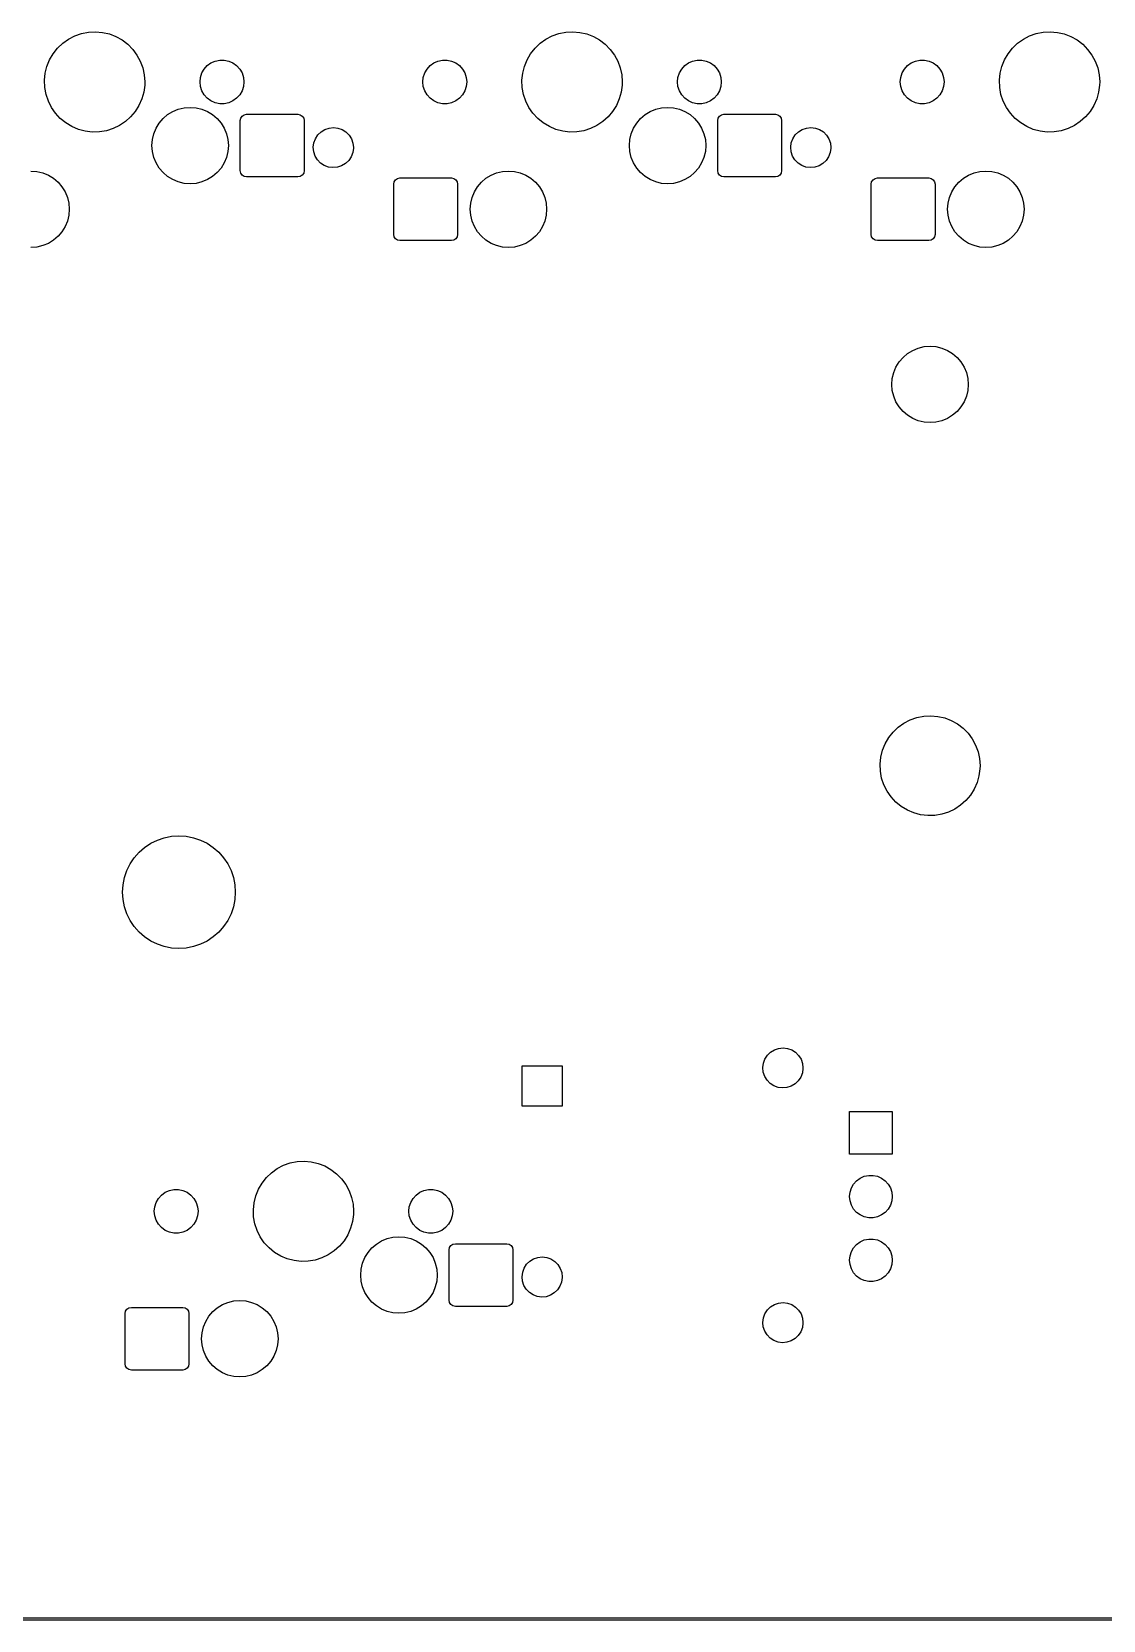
# Model space of a CAD drawing. Extents: x 64 to 386, y -179 to -50.
# Drawn here: x 217.6 to 260.4, y -179.3 to -116 of the extents above; entities that cross this region are included whole.
import ezdxf

# ---------------------------------------------------------------- set-up
doc = ezdxf.new("R2010")
doc.units = 0
doc.layers.add('BLACK', color=7, linetype='CONTINUOUS')

msp = doc.modelspace()

# ---------------------------------------------------------------- linework, layer by layer
at = {"layer": 'BLACK', "linetype": 'CONTINUOUS'}
for p, q in [((218.668, -116.604), (218.873, -116.409)), ((218.873, -116.409), (219.103, -116.245)), ((219.103, -116.245), (219.353, -116.114)), ((219.353, -116.114), (219.62, -116.021)), ((219.62, -116.021), (219.897, -115.966)), ((219.897, -115.966), (220.179, -115.95)), ((220.179, -115.95), (220.46, -115.975)), ((220.46, -115.975), (220.736, -116.038)), ((220.736, -116.038), (220.999, -116.14)), ((220.999, -116.14), (221.246, -116.278)), ((221.246, -116.278), (221.47, -116.45)), ((221.47, -116.45), (221.668, -116.651)), ((237.718, -116.604), (237.923, -116.409)), ((237.923, -116.409), (238.153, -116.245)), ((238.153, -116.245), (238.403, -116.114)), ((238.403, -116.114), (238.67, -116.021)), ((238.67, -116.021), (238.947, -115.966)), ((238.947, -115.966), (239.229, -115.95)), ((239.229, -115.95), (239.51, -115.975)), ((239.51, -115.975), (239.786, -116.038)), ((239.786, -116.038), (240.049, -116.14)), ((240.049, -116.14), (240.296, -116.278)), ((240.296, -116.278), (240.52, -116.45)), ((240.52, -116.45), (240.718, -116.651)), ((256.768, -116.604), (256.973, -116.409)), ((256.973, -116.409), (257.203, -116.245)), ((257.203, -116.245), (257.453, -116.114)), ((257.453, -116.114), (257.72, -116.021)), ((257.72, -116.021), (257.997, -115.966)), ((257.997, -115.966), (258.279, -115.95)), ((258.279, -115.95), (258.56, -115.975)), ((258.56, -115.975), (258.836, -116.038)), ((258.836, -116.038), (259.099, -116.14)), ((259.099, -116.14), (259.346, -116.278)), ((259.346, -116.278), (259.57, -116.45)), ((259.57, -116.45), (259.768, -116.651)), ((218.245, -117.332), (218.351, -117.07)), ((218.351, -117.07), (218.493, -116.826)), ((218.493, -116.826), (218.668, -116.604)), ((221.668, -116.651), (221.836, -116.878)), ((221.836, -116.878), (221.97, -117.127)), ((221.97, -117.127), (222.068, -117.392)), ((224.642, -117.3), (224.79, -117.192)), ((224.79, -117.192), (224.957, -117.118)), ((224.957, -117.118), (225.136, -117.08)), ((225.136, -117.08), (225.319, -117.08)), ((225.319, -117.08), (225.498, -117.118)), ((225.498, -117.118), (225.665, -117.192)), ((225.665, -117.192), (225.813, -117.3)), ((233.532, -117.3), (233.68, -117.192)), ((233.68, -117.192), (233.847, -117.118)), ((233.847, -117.118), (234.026, -117.08)), ((234.026, -117.08), (234.209, -117.08)), ((234.209, -117.08), (234.388, -117.118)), ((234.388, -117.118), (234.555, -117.192)), ((234.555, -117.192), (234.703, -117.3)), ((237.295, -117.332), (237.401, -117.07)), ((237.401, -117.07), (237.543, -116.826)), ((237.543, -116.826), (237.718, -116.604)), ((240.718, -116.651), (240.886, -116.878)), ((240.886, -116.878), (241.02, -117.127)), ((241.02, -117.127), (241.118, -117.392)), ((243.692, -117.3), (243.84, -117.192)), ((243.84, -117.192), (244.007, -117.118)), ((244.007, -117.118), (244.186, -117.08)), ((244.186, -117.08), (244.369, -117.08)), ((244.369, -117.08), (244.548, -117.118)), ((244.548, -117.118), (244.715, -117.192)), ((244.715, -117.192), (244.863, -117.3)), ((252.582, -117.3), (252.73, -117.192)), ((252.73, -117.192), (252.897, -117.118)), ((252.897, -117.118), (253.076, -117.08)), ((253.076, -117.08), (253.259, -117.08)), ((253.259, -117.08), (253.438, -117.118)), ((253.438, -117.118), (253.605, -117.192)), ((253.605, -117.192), (253.753, -117.3)), ((256.345, -117.332), (256.451, -117.07)), ((256.451, -117.07), (256.593, -116.826)), ((256.593, -116.826), (256.768, -116.604)), ((259.768, -116.651), (259.936, -116.878)), ((259.936, -116.878), (260.07, -117.127)), ((260.07, -117.127), (260.168, -117.392)), ((218.148, -117.887), (218.177, -117.606)), ((218.177, -117.606), (218.245, -117.332)), ((222.068, -117.392), (222.128, -117.668)), ((222.128, -117.668), (222.147, -117.95)), ((224.352, -117.95), (224.372, -117.768)), ((224.372, -117.768), (224.428, -117.594)), ((224.428, -117.594), (224.52, -117.436)), ((224.52, -117.436), (224.642, -117.3)), ((225.813, -117.3), (225.935, -117.436)), ((225.935, -117.436), (226.027, -117.594)), ((226.027, -117.594), (226.083, -117.768)), ((226.083, -117.768), (226.102, -117.95)), ((233.242, -117.95), (233.262, -117.768)), ((233.262, -117.768), (233.318, -117.594)), ((233.318, -117.594), (233.41, -117.436)), ((233.41, -117.436), (233.532, -117.3)), ((234.703, -117.3), (234.825, -117.436)), ((234.825, -117.436), (234.917, -117.594)), ((234.917, -117.594), (234.973, -117.768)), ((234.973, -117.768), (234.992, -117.95)), ((237.198, -117.887), (237.227, -117.606)), ((237.227, -117.606), (237.295, -117.332)), ((241.118, -117.392), (241.178, -117.668)), ((241.178, -117.668), (241.197, -117.95)), ((243.402, -117.95), (243.422, -117.768)), ((243.422, -117.768), (243.478, -117.594)), ((243.478, -117.594), (243.57, -117.436)), ((243.57, -117.436), (243.692, -117.3)), ((244.863, -117.3), (244.985, -117.436)), ((244.985, -117.436), (245.077, -117.594)), ((245.077, -117.594), (245.133, -117.768)), ((245.133, -117.768), (245.152, -117.95)), ((252.292, -117.95), (252.312, -117.768)), ((252.312, -117.768), (252.368, -117.594)), ((252.368, -117.594), (252.46, -117.436)), ((252.46, -117.436), (252.582, -117.3)), ((253.753, -117.3), (253.875, -117.436)), ((253.875, -117.436), (253.967, -117.594)), ((253.967, -117.594), (254.023, -117.768)), ((254.023, -117.768), (254.042, -117.95)), ((256.248, -117.887), (256.277, -117.606)), ((256.277, -117.606), (256.345, -117.332)), ((260.168, -117.392), (260.228, -117.668)), ((260.228, -117.668), (260.248, -117.95)), ((218.16, -118.169), (218.148, -117.887)), ((218.21, -118.447), (218.16, -118.169)), ((218.3, -118.715), (218.21, -118.447)), ((222.106, -118.356), (222.029, -118.627)), ((222.144, -118.076), (222.106, -118.356)), ((222.147, -117.95), (222.144, -118.076)), ((224.372, -118.132), (224.352, -117.95)), ((224.428, -118.306), (224.372, -118.132)), ((224.52, -118.464), (224.428, -118.306)), ((224.642, -118.6), (224.52, -118.464)), ((225.935, -118.464), (225.813, -118.6)), ((226.027, -118.306), (225.935, -118.464)), ((226.083, -118.132), (226.027, -118.306)), ((226.102, -117.95), (226.083, -118.132)), ((233.262, -118.132), (233.242, -117.95)), ((233.318, -118.306), (233.262, -118.132)), ((233.41, -118.464), (233.318, -118.306)), ((233.532, -118.6), (233.41, -118.464)), ((234.825, -118.464), (234.703, -118.6)), ((234.917, -118.306), (234.825, -118.464)), ((234.973, -118.132), (234.917, -118.306)), ((234.992, -117.95), (234.973, -118.132)), ((237.21, -118.169), (237.198, -117.887)), ((237.26, -118.447), (237.21, -118.169)), ((237.35, -118.715), (237.26, -118.447)), ((241.156, -118.356), (241.079, -118.627)), ((241.194, -118.076), (241.156, -118.356)), ((241.197, -117.95), (241.194, -118.076)), ((243.422, -118.132), (243.402, -117.95)), ((243.478, -118.306), (243.422, -118.132)), ((243.57, -118.464), (243.478, -118.306)), ((243.692, -118.6), (243.57, -118.464)), ((244.985, -118.464), (244.863, -118.6)), ((245.077, -118.306), (244.985, -118.464)), ((245.133, -118.132), (245.077, -118.306)), ((245.152, -117.95), (245.133, -118.132)), ((252.312, -118.132), (252.292, -117.95)), ((252.368, -118.306), (252.312, -118.132)), ((252.46, -118.464), (252.368, -118.306)), ((252.582, -118.6), (252.46, -118.464)), ((253.875, -118.464), (253.753, -118.6)), ((253.967, -118.306), (253.875, -118.464)), ((254.023, -118.132), (253.967, -118.306)), ((254.042, -117.95), (254.023, -118.132)), ((256.26, -118.169), (256.248, -117.887)), ((256.31, -118.447), (256.26, -118.169)), ((256.4, -118.715), (256.31, -118.447)), ((260.206, -118.356), (260.129, -118.627)), ((260.244, -118.076), (260.206, -118.356)), ((260.248, -117.95), (260.244, -118.076)), ((218.426, -118.968), (218.3, -118.715)), ((218.587, -119.2), (218.426, -118.968)), ((221.915, -118.886), (221.766, -119.126)), ((222.029, -118.627), (221.915, -118.886)), ((223.265, -119.131), (223.486, -119.04)), ((223.486, -119.04), (223.719, -118.984)), ((223.719, -118.984), (223.957, -118.965)), ((223.957, -118.965), (224.196, -118.984)), ((224.196, -118.984), (224.429, -119.04)), ((224.429, -119.04), (224.65, -119.131)), ((224.79, -118.708), (224.642, -118.6)), ((224.957, -118.782), (224.79, -118.708)), ((225.136, -118.82), (224.957, -118.782)), ((225.319, -118.82), (225.136, -118.82)), ((225.498, -118.782), (225.319, -118.82)), ((225.665, -118.708), (225.498, -118.782)), ((225.813, -118.6), (225.665, -118.708)), ((233.68, -118.708), (233.532, -118.6)), ((233.847, -118.782), (233.68, -118.708)), ((234.026, -118.82), (233.847, -118.782)), ((234.209, -118.82), (234.026, -118.82)), ((234.388, -118.782), (234.209, -118.82)), ((234.555, -118.708), (234.388, -118.782)), ((234.703, -118.6), (234.555, -118.708)), ((237.476, -118.968), (237.35, -118.715)), ((237.637, -119.2), (237.476, -118.968)), ((240.965, -118.886), (240.816, -119.126)), ((241.079, -118.627), (240.965, -118.886)), ((242.315, -119.131), (242.536, -119.04)), ((242.536, -119.04), (242.769, -118.984)), ((242.769, -118.984), (243.007, -118.965)), ((243.007, -118.965), (243.246, -118.984)), ((243.246, -118.984), (243.479, -119.04)), ((243.479, -119.04), (243.7, -119.131)), ((243.84, -118.708), (243.692, -118.6)), ((244.007, -118.782), (243.84, -118.708)), ((244.186, -118.82), (244.007, -118.782)), ((244.369, -118.82), (244.186, -118.82)), ((244.548, -118.782), (244.369, -118.82)), ((244.715, -118.708), (244.548, -118.782)), ((244.863, -118.6), (244.715, -118.708)), ((252.73, -118.708), (252.582, -118.6)), ((252.897, -118.782), (252.73, -118.708)), ((253.076, -118.82), (252.897, -118.782)), ((253.259, -118.82), (253.076, -118.82)), ((253.438, -118.782), (253.259, -118.82)), ((253.605, -118.708), (253.438, -118.782)), ((253.753, -118.6), (253.605, -118.708)), ((256.526, -118.968), (256.4, -118.715)), ((256.687, -119.2), (256.526, -118.968)), ((260.015, -118.886), (259.866, -119.126)), ((260.129, -118.627), (260.015, -118.886)), ((218.778, -119.408), (218.587, -119.2)), ((218.997, -119.586), (218.778, -119.408)), ((219.24, -119.732), (218.997, -119.586)), ((219.5, -119.842), (219.24, -119.732)), ((221.138, -119.687), (220.884, -119.81)), ((221.373, -119.53), (221.138, -119.687)), ((221.584, -119.342), (221.373, -119.53)), ((221.766, -119.126), (221.584, -119.342)), ((222.599, -119.798), (222.724, -119.594)), ((222.724, -119.594), (222.879, -119.412)), ((222.879, -119.412), (223.061, -119.256)), ((223.061, -119.256), (223.265, -119.131)), ((224.65, -119.131), (224.854, -119.256)), ((224.854, -119.256), (225.036, -119.412)), ((225.036, -119.412), (225.191, -119.594)), ((225.191, -119.594), (225.316, -119.798)), ((225.957, -119.49), (225.977, -119.394)), ((225.957, -121.49), (225.957, -119.49)), ((225.977, -119.394), (226.031, -119.313)), ((226.031, -119.313), (226.112, -119.259)), ((226.112, -119.259), (226.207, -119.24)), ((226.207, -119.24), (228.257, -119.24)), ((228.257, -119.24), (228.353, -119.259)), ((228.353, -119.259), (228.434, -119.313)), ((228.434, -119.313), (228.488, -119.394)), ((228.488, -119.394), (228.507, -119.49)), ((228.507, -119.49), (228.507, -121.49)), ((237.828, -119.408), (237.637, -119.2)), ((238.047, -119.586), (237.828, -119.408)), ((238.29, -119.732), (238.047, -119.586)), ((238.55, -119.842), (238.29, -119.732)), ((240.188, -119.687), (239.934, -119.81)), ((240.423, -119.53), (240.188, -119.687)), ((240.634, -119.342), (240.423, -119.53)), ((240.816, -119.126), (240.634, -119.342)), ((241.649, -119.798), (241.774, -119.594)), ((241.774, -119.594), (241.929, -119.412)), ((241.929, -119.412), (242.111, -119.256)), ((242.111, -119.256), (242.315, -119.131)), ((243.7, -119.131), (243.904, -119.256)), ((243.904, -119.256), (244.086, -119.412)), ((244.086, -119.412), (244.241, -119.594)), ((244.241, -119.594), (244.366, -119.798)), ((245.007, -119.49), (245.027, -119.394)), ((245.007, -121.49), (245.007, -119.49)), ((245.027, -119.394), (245.081, -119.313)), ((245.081, -119.313), (245.162, -119.259)), ((245.162, -119.259), (245.257, -119.24)), ((245.257, -119.24), (247.307, -119.24)), ((247.307, -119.24), (247.403, -119.259)), ((247.403, -119.259), (247.484, -119.313)), ((247.484, -119.313), (247.538, -119.394)), ((247.538, -119.394), (247.557, -119.49)), ((247.557, -119.49), (247.557, -121.49)), ((256.878, -119.408), (256.687, -119.2)), ((257.097, -119.586), (256.878, -119.408)), ((257.34, -119.732), (257.097, -119.586)), ((257.6, -119.842), (257.34, -119.732)), ((259.238, -119.687), (258.984, -119.81)), ((259.473, -119.53), (259.238, -119.687)), ((259.684, -119.342), (259.473, -119.53)), ((259.866, -119.126), (259.684, -119.342)), ((219.773, -119.915), (219.5, -119.842)), ((220.053, -119.948), (219.773, -119.915)), ((220.336, -119.941), (220.053, -119.948)), ((220.614, -119.895), (220.336, -119.941)), ((220.884, -119.81), (220.614, -119.895)), ((222.432, -120.49), (222.451, -120.251)), ((222.451, -120.251), (222.507, -120.019)), ((222.507, -120.019), (222.599, -119.798)), ((225.316, -119.798), (225.408, -120.019)), ((225.408, -120.019), (225.464, -120.251)), ((225.464, -120.251), (225.482, -120.49)), ((228.873, -120.559), (228.895, -120.382)), ((228.895, -120.382), (228.956, -120.214)), ((228.956, -120.214), (229.053, -120.064)), ((229.053, -120.064), (229.18, -119.94)), ((229.18, -119.94), (229.332, -119.846)), ((229.332, -119.846), (229.501, -119.789)), ((229.501, -119.789), (229.678, -119.77)), ((229.678, -119.77), (229.855, -119.791)), ((229.855, -119.791), (230.023, -119.851)), ((230.023, -119.851), (230.174, -119.947)), ((230.174, -119.947), (230.299, -120.073)), ((230.299, -120.073), (230.394, -120.224)), ((230.394, -120.224), (230.453, -120.393)), ((238.823, -119.915), (238.55, -119.842)), ((239.103, -119.948), (238.823, -119.915)), ((239.386, -119.941), (239.103, -119.948)), ((239.664, -119.895), (239.386, -119.941)), ((239.934, -119.81), (239.664, -119.895)), ((241.482, -120.49), (241.501, -120.251)), ((241.501, -120.251), (241.557, -120.019)), ((241.557, -120.019), (241.649, -119.798)), ((244.366, -119.798), (244.458, -120.019)), ((244.458, -120.019), (244.514, -120.251)), ((244.514, -120.251), (244.532, -120.49)), ((247.923, -120.559), (247.945, -120.382)), ((247.945, -120.382), (248.006, -120.214)), ((248.006, -120.214), (248.103, -120.064)), ((248.103, -120.064), (248.23, -119.94)), ((248.23, -119.94), (248.382, -119.846)), ((248.382, -119.846), (248.551, -119.789)), ((248.551, -119.789), (248.728, -119.77)), ((248.728, -119.77), (248.905, -119.791)), ((248.905, -119.791), (249.073, -119.851)), ((249.073, -119.851), (249.224, -119.947)), ((249.224, -119.947), (249.349, -120.073)), ((249.349, -120.073), (249.444, -120.224)), ((249.444, -120.224), (249.503, -120.393)), ((257.873, -119.915), (257.6, -119.842)), ((258.153, -119.948), (257.873, -119.915)), ((258.436, -119.941), (258.153, -119.948)), ((258.714, -119.895), (258.436, -119.941)), ((258.984, -119.81), (258.714, -119.895)), ((222.451, -120.729), (222.432, -120.49)), ((222.507, -120.961), (222.451, -120.729)), ((222.599, -121.182), (222.507, -120.961)), ((225.408, -120.961), (225.316, -121.182)), ((225.464, -120.729), (225.408, -120.961)), ((225.482, -120.49), (225.464, -120.729)), ((228.89, -120.736), (228.873, -120.559)), ((228.946, -120.906), (228.89, -120.736)), ((229.039, -121.058), (228.946, -120.906)), ((230.384, -120.936), (230.285, -121.084)), ((230.447, -120.769), (230.384, -120.936)), ((230.472, -120.592), (230.447, -120.769)), ((230.453, -120.393), (230.472, -120.57)), ((230.472, -120.57), (230.472, -120.592)), ((241.501, -120.729), (241.482, -120.49)), ((241.557, -120.961), (241.501, -120.729)), ((241.649, -121.182), (241.557, -120.961)), ((244.458, -120.961), (244.366, -121.182)), ((244.514, -120.729), (244.458, -120.961)), ((244.532, -120.49), (244.514, -120.729)), ((247.94, -120.736), (247.923, -120.559)), ((247.996, -120.906), (247.94, -120.736)), ((248.089, -121.058), (247.996, -120.906)), ((249.434, -120.936), (249.335, -121.084)), ((249.497, -120.769), (249.434, -120.936)), ((249.522, -120.592), (249.497, -120.769)), ((249.503, -120.393), (249.522, -120.57)), ((249.522, -120.57), (249.522, -120.592)), ((217.607, -121.505), (217.846, -121.524)), ((217.846, -121.524), (218.079, -121.58)), ((218.079, -121.58), (218.3, -121.671)), ((222.724, -121.386), (222.599, -121.182)), ((222.879, -121.568), (222.724, -121.386)), ((223.061, -121.724), (222.879, -121.568)), ((225.036, -121.568), (224.854, -121.724)), ((225.191, -121.386), (225.036, -121.568)), ((225.316, -121.182), (225.191, -121.386)), ((225.977, -121.586), (225.957, -121.49)), ((226.031, -121.667), (225.977, -121.586)), ((228.488, -121.586), (228.434, -121.667)), ((228.507, -121.49), (228.488, -121.586)), ((229.163, -121.186), (229.039, -121.058)), ((229.312, -121.284), (229.163, -121.186)), ((229.479, -121.346), (229.312, -121.284)), ((229.656, -121.37), (229.479, -121.346)), ((229.833, -121.354), (229.656, -121.37)), ((230.003, -121.299), (229.833, -121.354)), ((230.156, -121.207), (230.003, -121.299)), ((230.285, -121.084), (230.156, -121.207)), ((235.965, -121.671), (236.186, -121.58)), ((236.186, -121.58), (236.419, -121.524)), ((236.419, -121.524), (236.657, -121.505)), ((236.657, -121.505), (236.896, -121.524)), ((236.896, -121.524), (237.129, -121.58)), ((237.129, -121.58), (237.35, -121.671)), ((241.774, -121.386), (241.649, -121.182)), ((241.929, -121.568), (241.774, -121.386)), ((242.111, -121.724), (241.929, -121.568)), ((244.086, -121.568), (243.904, -121.724)), ((244.241, -121.386), (244.086, -121.568)), ((244.366, -121.182), (244.241, -121.386)), ((245.027, -121.586), (245.007, -121.49)), ((245.081, -121.667), (245.027, -121.586)), ((247.538, -121.586), (247.484, -121.667)), ((247.557, -121.49), (247.538, -121.586)), ((248.213, -121.186), (248.089, -121.058)), ((248.362, -121.284), (248.213, -121.186)), ((248.529, -121.346), (248.362, -121.284)), ((248.706, -121.37), (248.529, -121.346)), ((248.883, -121.354), (248.706, -121.37)), ((249.053, -121.299), (248.883, -121.354)), ((249.206, -121.207), (249.053, -121.299)), ((249.335, -121.084), (249.206, -121.207)), ((255.015, -121.671), (255.236, -121.58)), ((255.236, -121.58), (255.469, -121.524)), ((255.469, -121.524), (255.707, -121.505)), ((255.707, -121.505), (255.946, -121.524)), ((255.946, -121.524), (256.179, -121.58)), ((256.179, -121.58), (256.4, -121.671)), ((218.3, -121.671), (218.504, -121.796)), ((218.504, -121.796), (218.686, -121.952)), ((218.686, -121.952), (218.841, -122.134)), ((218.841, -122.134), (218.966, -122.338)), ((223.265, -121.849), (223.061, -121.724)), ((223.486, -121.94), (223.265, -121.849)), ((223.719, -121.996), (223.486, -121.94)), ((223.957, -122.015), (223.719, -121.996)), ((224.196, -121.996), (223.957, -122.015)), ((224.429, -121.94), (224.196, -121.996)), ((224.65, -121.849), (224.429, -121.94)), ((224.854, -121.724), (224.65, -121.849)), ((226.112, -121.721), (226.031, -121.667)), ((226.207, -121.74), (226.112, -121.721)), ((228.257, -121.74), (226.207, -121.74)), ((228.353, -121.721), (228.257, -121.74)), ((228.434, -121.667), (228.353, -121.721)), ((232.081, -122.03), (232.1, -121.934)), ((232.081, -124.03), (232.081, -122.03)), ((232.1, -121.934), (232.154, -121.853)), ((232.154, -121.853), (232.235, -121.799)), ((232.235, -121.799), (232.331, -121.78)), ((232.331, -121.78), (234.38, -121.78)), ((234.38, -121.78), (234.476, -121.799)), ((234.476, -121.799), (234.557, -121.853)), ((234.557, -121.853), (234.611, -121.934)), ((234.611, -121.934), (234.63, -122.03)), ((234.63, -122.03), (234.63, -124.03)), ((235.299, -122.338), (235.424, -122.134)), ((235.424, -122.134), (235.579, -121.952)), ((235.579, -121.952), (235.761, -121.796)), ((235.761, -121.796), (235.965, -121.671)), ((237.35, -121.671), (237.554, -121.796)), ((237.554, -121.796), (237.736, -121.952)), ((237.736, -121.952), (237.891, -122.134)), ((237.891, -122.134), (238.016, -122.338)), ((242.315, -121.849), (242.111, -121.724)), ((242.536, -121.94), (242.315, -121.849)), ((242.769, -121.996), (242.536, -121.94)), ((243.007, -122.015), (242.769, -121.996)), ((243.246, -121.996), (243.007, -122.015)), ((243.479, -121.94), (243.246, -121.996)), ((243.7, -121.849), (243.479, -121.94)), ((243.904, -121.724), (243.7, -121.849)), ((245.162, -121.721), (245.081, -121.667)), ((245.257, -121.74), (245.162, -121.721)), ((247.307, -121.74), (245.257, -121.74)), ((247.403, -121.721), (247.307, -121.74)), ((247.484, -121.667), (247.403, -121.721)), ((251.13, -122.03), (251.15, -121.934)), ((251.13, -124.03), (251.13, -122.03)), ((251.15, -121.934), (251.204, -121.853)), ((251.204, -121.853), (251.285, -121.799)), ((251.285, -121.799), (251.38, -121.78)), ((251.38, -121.78), (253.43, -121.78)), ((253.43, -121.78), (253.526, -121.799)), ((253.526, -121.799), (253.607, -121.853)), ((253.607, -121.853), (253.661, -121.934)), ((253.661, -121.934), (253.68, -122.03)), ((253.68, -122.03), (253.68, -124.03)), ((254.349, -122.338), (254.474, -122.134)), ((254.474, -122.134), (254.629, -121.952)), ((254.629, -121.952), (254.811, -121.796)), ((254.811, -121.796), (255.015, -121.671)), ((256.4, -121.671), (256.604, -121.796)), ((256.604, -121.796), (256.786, -121.952)), ((256.786, -121.952), (256.941, -122.134)), ((256.941, -122.134), (257.066, -122.338)), ((218.966, -122.338), (219.058, -122.559)), ((219.058, -122.559), (219.114, -122.791)), ((219.114, -122.791), (219.132, -123.03)), ((235.132, -123.03), (235.151, -122.791)), ((235.151, -122.791), (235.207, -122.559)), ((235.207, -122.559), (235.299, -122.338)), ((238.016, -122.338), (238.108, -122.559)), ((238.108, -122.559), (238.164, -122.791)), ((238.164, -122.791), (238.182, -123.03)), ((254.182, -123.03), (254.201, -122.791)), ((254.201, -122.791), (254.257, -122.559)), ((254.257, -122.559), (254.349, -122.338)), ((257.066, -122.338), (257.158, -122.559)), ((257.158, -122.559), (257.214, -122.791)), ((257.214, -122.791), (257.233, -123.03)), ((219.058, -123.501), (218.966, -123.722)), ((219.114, -123.269), (219.058, -123.501)), ((219.132, -123.03), (219.114, -123.269)), ((235.151, -123.269), (235.132, -123.03)), ((235.207, -123.501), (235.151, -123.269)), ((235.299, -123.722), (235.207, -123.501)), ((238.108, -123.501), (238.016, -123.722)), ((238.164, -123.269), (238.108, -123.501)), ((238.182, -123.03), (238.164, -123.269)), ((254.201, -123.269), (254.182, -123.03)), ((254.257, -123.501), (254.201, -123.269)), ((254.349, -123.722), (254.257, -123.501)), ((257.158, -123.501), (257.066, -123.722)), ((257.214, -123.269), (257.158, -123.501)), ((257.233, -123.03), (257.214, -123.269)), ((218.686, -124.108), (218.504, -124.264)), ((218.841, -123.926), (218.686, -124.108)), ((218.966, -123.722), (218.841, -123.926)), ((232.1, -124.126), (232.081, -124.03)), ((232.154, -124.207), (232.1, -124.126)), ((234.611, -124.126), (234.557, -124.207)), ((234.63, -124.03), (234.611, -124.126)), ((235.424, -123.926), (235.299, -123.722)), ((235.579, -124.108), (235.424, -123.926)), ((235.761, -124.264), (235.579, -124.108)), ((237.736, -124.108), (237.554, -124.264)), ((237.891, -123.926), (237.736, -124.108)), ((238.016, -123.722), (237.891, -123.926)), ((251.15, -124.126), (251.13, -124.03)), ((251.204, -124.207), (251.15, -124.126)), ((253.661, -124.126), (253.607, -124.207)), ((253.68, -124.03), (253.661, -124.126)), ((254.474, -123.926), (254.349, -123.722)), ((254.629, -124.108), (254.474, -123.926)), ((254.811, -124.264), (254.629, -124.108)), ((256.786, -124.108), (256.604, -124.264)), ((256.941, -123.926), (256.786, -124.108)), ((257.066, -123.722), (256.941, -123.926)), ((217.846, -124.536), (217.607, -124.555)), ((218.079, -124.48), (217.846, -124.536)), ((218.3, -124.389), (218.079, -124.48)), ((218.504, -124.264), (218.3, -124.389)), ((232.235, -124.261), (232.154, -124.207)), ((232.331, -124.28), (232.235, -124.261)), ((234.38, -124.28), (232.331, -124.28)), ((234.476, -124.261), (234.38, -124.28)), ((234.557, -124.207), (234.476, -124.261)), ((235.965, -124.389), (235.761, -124.264)), ((236.186, -124.48), (235.965, -124.389)), ((236.419, -124.536), (236.186, -124.48)), ((236.657, -124.555), (236.419, -124.536)), ((236.896, -124.536), (236.657, -124.555)), ((237.129, -124.48), (236.896, -124.536)), ((237.35, -124.389), (237.129, -124.48)), ((237.554, -124.264), (237.35, -124.389)), ((251.285, -124.261), (251.204, -124.207)), ((251.38, -124.28), (251.285, -124.261)), ((253.43, -124.28), (251.38, -124.28)), ((253.526, -124.261), (253.43, -124.28)), ((253.607, -124.207), (253.526, -124.261)), ((255.015, -124.389), (254.811, -124.264)), ((255.236, -124.48), (255.015, -124.389)), ((255.469, -124.536), (255.236, -124.48)), ((255.707, -124.555), (255.469, -124.536)), ((255.946, -124.536), (255.707, -124.555)), ((256.179, -124.48), (255.946, -124.536)), ((256.4, -124.389), (256.179, -124.48)), ((256.604, -124.264), (256.4, -124.389)), ((252.787, -128.657), (253.008, -128.566)), ((253.008, -128.566), (253.24, -128.51)), ((253.24, -128.51), (253.479, -128.491)), ((253.479, -128.491), (253.717, -128.51)), ((253.717, -128.51), (253.95, -128.566)), ((253.95, -128.566), (254.171, -128.657)), ((252.121, -129.323), (252.246, -129.119)), ((252.246, -129.119), (252.401, -128.937)), ((252.401, -128.937), (252.583, -128.782)), ((252.583, -128.782), (252.787, -128.657)), ((254.171, -128.657), (254.375, -128.782)), ((254.375, -128.782), (254.556, -128.937)), ((254.556, -128.937), (254.712, -129.119)), ((254.712, -129.119), (254.837, -129.323)), ((251.955, -130.015), (251.974, -129.777)), ((251.974, -129.777), (252.029, -129.544)), ((252.029, -129.544), (252.121, -129.323)), ((254.837, -129.323), (254.928, -129.544)), ((254.928, -129.544), (254.984, -129.777)), ((254.984, -129.777), (255.003, -130.015)), ((251.974, -130.253), (251.955, -130.015)), ((252.029, -130.486), (251.974, -130.253)), ((252.121, -130.707), (252.029, -130.486)), ((254.928, -130.486), (254.837, -130.707)), ((254.984, -130.253), (254.928, -130.486)), ((255.003, -130.015), (254.984, -130.253)), ((252.246, -130.911), (252.121, -130.707)), ((252.401, -131.093), (252.246, -130.911)), ((252.583, -131.248), (252.401, -131.093)), ((254.556, -131.093), (254.375, -131.248)), ((254.712, -130.911), (254.556, -131.093)), ((254.837, -130.707), (254.712, -130.911)), ((252.787, -131.373), (252.583, -131.248)), ((253.008, -131.464), (252.787, -131.373)), ((253.24, -131.52), (253.008, -131.464)), ((253.479, -131.539), (253.24, -131.52)), ((253.717, -131.52), (253.479, -131.539)), ((253.95, -131.464), (253.717, -131.52)), ((254.171, -131.373), (253.95, -131.464)), ((254.375, -131.248), (254.171, -131.373)), ((252.004, -143.883), (252.208, -143.689)), ((252.208, -143.689), (252.437, -143.525)), ((252.437, -143.525), (252.687, -143.395)), ((252.687, -143.395), (252.953, -143.302)), ((252.953, -143.302), (253.229, -143.247)), ((253.229, -143.247), (253.51, -143.231)), ((253.51, -143.231), (253.791, -143.256)), ((253.791, -143.256), (254.065, -143.319)), ((254.065, -143.319), (254.328, -143.421)), ((254.328, -143.421), (254.573, -143.558)), ((254.573, -143.558), (254.797, -143.729)), ((254.797, -143.729), (254.995, -143.93)), ((251.582, -144.609), (251.688, -144.348)), ((251.688, -144.348), (251.83, -144.104)), ((251.83, -144.104), (252.004, -143.883)), ((254.995, -143.93), (255.162, -144.157)), ((255.162, -144.157), (255.296, -144.404)), ((255.296, -144.404), (255.393, -144.669)), ((251.486, -145.162), (251.515, -144.882)), ((251.515, -144.882), (251.582, -144.609)), ((255.393, -144.669), (255.453, -144.944)), ((255.453, -144.944), (255.473, -145.225)), ((251.497, -145.444), (251.486, -145.162)), ((251.547, -145.721), (251.497, -145.444)), ((251.637, -145.988), (251.547, -145.721)), ((255.431, -145.629), (255.355, -145.9)), ((255.469, -145.35), (255.431, -145.629)), ((255.473, -145.225), (255.469, -145.35)), ((251.763, -146.24), (251.637, -145.988)), ((251.923, -146.472), (251.763, -146.24)), ((255.241, -146.158), (255.092, -146.397)), ((255.355, -145.9), (255.241, -146.158)), ((252.114, -146.678), (251.923, -146.472)), ((252.332, -146.856), (252.114, -146.678)), ((252.574, -147.002), (252.332, -146.856)), ((254.467, -146.957), (254.213, -147.079)), ((254.701, -146.8), (254.467, -146.957)), ((254.911, -146.613), (254.701, -146.8)), ((255.092, -146.397), (254.911, -146.613)), ((252.833, -147.111), (252.574, -147.002)), ((253.105, -147.184), (252.833, -147.111)), ((253.385, -147.217), (253.105, -147.184)), ((253.666, -147.21), (253.385, -147.217)), ((253.944, -147.164), (253.666, -147.21)), ((254.213, -147.079), (253.944, -147.164)), ((222.385, -148.321), (222.649, -148.191)), ((222.649, -148.191), (222.928, -148.097)), ((222.928, -148.097), (223.216, -148.039)), ((223.216, -148.039), (223.51, -148.02)), ((223.51, -148.02), (223.804, -148.039)), ((223.804, -148.039), (224.092, -148.097)), ((224.092, -148.097), (224.371, -148.191)), ((224.371, -148.191), (224.635, -148.321)), ((221.725, -148.9), (221.919, -148.679)), ((221.919, -148.679), (222.14, -148.485)), ((222.14, -148.485), (222.385, -148.321)), ((224.635, -148.321), (224.88, -148.485)), ((224.88, -148.485), (225.101, -148.679)), ((225.101, -148.679), (225.295, -148.9)), ((221.337, -149.688), (221.431, -149.409)), ((221.431, -149.409), (221.561, -149.145)), ((221.561, -149.145), (221.725, -148.9)), ((225.295, -148.9), (225.459, -149.145)), ((225.459, -149.145), (225.589, -149.409)), ((225.589, -149.409), (225.683, -149.688)), ((221.26, -150.27), (221.279, -149.976)), ((221.279, -149.976), (221.337, -149.688)), ((225.683, -149.688), (225.741, -149.976)), ((225.741, -149.976), (225.76, -150.27)), ((221.279, -150.564), (221.26, -150.27)), ((221.337, -150.852), (221.279, -150.564)), ((225.741, -150.564), (225.683, -150.852)), ((225.76, -150.27), (225.741, -150.564)), ((221.431, -151.131), (221.337, -150.852)), ((221.561, -151.395), (221.431, -151.131)), ((221.725, -151.64), (221.561, -151.395)), ((225.459, -151.395), (225.295, -151.64)), ((225.589, -151.131), (225.459, -151.395)), ((225.683, -150.852), (225.589, -151.131)), ((221.919, -151.861), (221.725, -151.64)), ((222.14, -152.055), (221.919, -151.861)), ((222.385, -152.219), (222.14, -152.055)), ((224.88, -152.055), (224.635, -152.219)), ((225.101, -151.861), (224.88, -152.055)), ((225.295, -151.64), (225.101, -151.861)), ((222.649, -152.349), (222.385, -152.219)), ((222.928, -152.443), (222.649, -152.349)), ((223.216, -152.501), (222.928, -152.443)), ((223.51, -152.52), (223.216, -152.501)), ((223.804, -152.501), (223.51, -152.52)), ((224.092, -152.443), (223.804, -152.501)), ((224.371, -152.349), (224.092, -152.443)), ((224.635, -152.219), (224.371, -152.349)), ((247.269, -156.556), (247.438, -156.499)), ((247.438, -156.499), (247.616, -156.48)), ((247.616, -156.48), (247.793, -156.501)), ((246.81, -157.269), (246.832, -157.092)), ((246.832, -157.092), (246.893, -156.924)), ((246.893, -156.924), (246.99, -156.774)), ((246.99, -156.774), (247.117, -156.65)), ((247.117, -156.65), (247.269, -156.556)), ((247.793, -156.501), (247.961, -156.561)), ((247.961, -156.561), (248.111, -156.657)), ((248.111, -156.657), (248.237, -156.783)), ((248.237, -156.783), (248.331, -156.934)), ((248.331, -156.934), (248.39, -157.103)), ((248.39, -157.103), (248.41, -157.28)), ((237.204, -158.8), (237.204, -157.2)), ((237.204, -157.2), (238.804, -157.2)), ((238.804, -157.2), (238.804, -158.8)), ((246.827, -157.446), (246.81, -157.269)), ((246.884, -157.616), (246.827, -157.446)), ((246.976, -157.768), (246.884, -157.616)), ((248.322, -157.646), (248.223, -157.794)), ((248.385, -157.479), (248.322, -157.646)), ((248.41, -157.302), (248.385, -157.479)), ((248.41, -157.28), (248.41, -157.302)), ((247.1, -157.896), (246.976, -157.768)), ((247.249, -157.994), (247.1, -157.896)), ((247.416, -158.056), (247.249, -157.994)), ((247.593, -158.08), (247.416, -158.056)), ((247.771, -158.064), (247.593, -158.08)), ((247.94, -158.009), (247.771, -158.064)), ((248.094, -157.917), (247.94, -158.009)), ((248.223, -157.794), (248.094, -157.917)), ((238.804, -158.8), (237.204, -158.8)), ((250.27, -160.72), (250.27, -159.02)), ((250.27, -159.02), (251.97, -159.02)), ((251.97, -159.02), (251.97, -160.72)), ((251.97, -160.72), (250.27, -160.72)), ((226.999, -161.654), (227.204, -161.459)), ((227.204, -161.459), (227.434, -161.295)), ((227.434, -161.295), (227.684, -161.164)), ((227.684, -161.164), (227.951, -161.071)), ((227.951, -161.071), (228.228, -161.016)), ((228.228, -161.016), (228.51, -161)), ((228.51, -161), (228.792, -161.025)), ((228.792, -161.025), (229.067, -161.088)), ((229.067, -161.088), (229.33, -161.19)), ((229.33, -161.19), (229.577, -161.328)), ((229.577, -161.328), (229.801, -161.5)), ((229.801, -161.5), (230, -161.701)), ((250.857, -161.602), (251.031, -161.565)), ((251.031, -161.565), (251.209, -161.565)), ((251.209, -161.565), (251.383, -161.602)), ((222.961, -162.242), (223.128, -162.168)), ((223.128, -162.168), (223.307, -162.13)), ((223.307, -162.13), (223.49, -162.13)), ((223.49, -162.13), (223.669, -162.168)), ((223.669, -162.168), (223.836, -162.242)), ((226.577, -162.382), (226.683, -162.12)), ((226.683, -162.12), (226.825, -161.876)), ((226.825, -161.876), (226.999, -161.654)), ((230, -161.701), (230.167, -161.928)), ((230.167, -161.928), (230.302, -162.177)), ((230.302, -162.177), (230.399, -162.442)), ((233.121, -162.242), (233.288, -162.168)), ((233.288, -162.168), (233.467, -162.13)), ((233.467, -162.13), (233.65, -162.13)), ((233.65, -162.13), (233.829, -162.168)), ((233.829, -162.168), (233.996, -162.242)), ((250.289, -162.233), (250.343, -162.064)), ((250.343, -162.064), (250.432, -161.91)), ((250.432, -161.91), (250.551, -161.778)), ((250.551, -161.778), (250.695, -161.674)), ((250.695, -161.674), (250.857, -161.602)), ((251.383, -161.602), (251.545, -161.674)), ((251.545, -161.674), (251.689, -161.778)), ((251.689, -161.778), (251.808, -161.91)), ((251.808, -161.91), (251.897, -162.064)), ((251.897, -162.064), (251.951, -162.233)), ((222.524, -163), (222.543, -162.818)), ((222.543, -162.818), (222.599, -162.644)), ((222.599, -162.644), (222.691, -162.486)), ((222.691, -162.486), (222.813, -162.35)), ((222.813, -162.35), (222.961, -162.242)), ((223.836, -162.242), (223.984, -162.35)), ((223.984, -162.35), (224.107, -162.486)), ((224.107, -162.486), (224.198, -162.644)), ((224.198, -162.644), (224.255, -162.818)), ((224.255, -162.818), (224.274, -163)), ((226.48, -162.937), (226.509, -162.656)), ((226.509, -162.656), (226.577, -162.382)), ((230.399, -162.442), (230.459, -162.718)), ((230.459, -162.718), (230.479, -163)), ((232.684, -163), (232.703, -162.818)), ((232.703, -162.818), (232.759, -162.644)), ((232.759, -162.644), (232.851, -162.486)), ((232.851, -162.486), (232.973, -162.35)), ((232.973, -162.35), (233.121, -162.242)), ((233.996, -162.242), (234.144, -162.35)), ((234.144, -162.35), (234.267, -162.486)), ((234.267, -162.486), (234.358, -162.644)), ((234.358, -162.644), (234.415, -162.818)), ((234.415, -162.818), (234.434, -163)), ((250.27, -162.41), (250.289, -162.233)), ((250.289, -162.587), (250.27, -162.41)), ((250.343, -162.756), (250.289, -162.587)), ((250.432, -162.91), (250.343, -162.756)), ((251.897, -162.756), (251.808, -162.91)), ((251.951, -162.587), (251.897, -162.756)), ((251.951, -162.233), (251.97, -162.41)), ((251.97, -162.41), (251.951, -162.587)), ((222.543, -163.182), (222.524, -163)), ((222.599, -163.356), (222.543, -163.182)), ((222.691, -163.514), (222.599, -163.356)), ((224.198, -163.356), (224.107, -163.514)), ((224.255, -163.182), (224.198, -163.356)), ((224.274, -163), (224.255, -163.182)), ((226.491, -163.219), (226.48, -162.937)), ((226.542, -163.497), (226.491, -163.219)), ((230.437, -163.406), (230.361, -163.677)), ((230.475, -163.126), (230.437, -163.406)), ((230.479, -163), (230.475, -163.126)), ((232.703, -163.182), (232.684, -163)), ((232.759, -163.356), (232.703, -163.182)), ((232.851, -163.514), (232.759, -163.356)), ((234.358, -163.356), (234.267, -163.514)), ((234.415, -163.182), (234.358, -163.356)), ((234.434, -163), (234.415, -163.182)), ((250.551, -163.042), (250.432, -162.91)), ((250.695, -163.146), (250.551, -163.042)), ((250.857, -163.218), (250.695, -163.146)), ((251.031, -163.255), (250.857, -163.218)), ((251.209, -163.255), (251.031, -163.255)), ((251.383, -163.218), (251.209, -163.255)), ((251.545, -163.146), (251.383, -163.218)), ((251.689, -163.042), (251.545, -163.146)), ((251.808, -162.91), (251.689, -163.042)), ((222.813, -163.65), (222.691, -163.514)), ((222.961, -163.758), (222.813, -163.65)), ((223.128, -163.832), (222.961, -163.758)), ((223.307, -163.87), (223.128, -163.832)), ((223.49, -163.87), (223.307, -163.87)), ((223.669, -163.832), (223.49, -163.87)), ((223.836, -163.758), (223.669, -163.832)), ((223.984, -163.65), (223.836, -163.758)), ((224.107, -163.514), (223.984, -163.65)), ((226.631, -163.765), (226.542, -163.497)), ((226.757, -164.018), (226.631, -163.765)), ((226.918, -164.25), (226.757, -164.018)), ((230.246, -163.936), (230.097, -164.176)), ((230.361, -163.677), (230.246, -163.936)), ((231.596, -164.181), (231.817, -164.09)), ((231.817, -164.09), (232.05, -164.034)), ((232.05, -164.034), (232.289, -164.015)), ((232.289, -164.015), (232.527, -164.034)), ((232.527, -164.034), (232.76, -164.09)), ((232.76, -164.09), (232.981, -164.181)), ((232.973, -163.65), (232.851, -163.514)), ((233.121, -163.758), (232.973, -163.65)), ((233.288, -163.832), (233.121, -163.758)), ((233.467, -163.87), (233.288, -163.832)), ((233.65, -163.87), (233.467, -163.87)), ((233.829, -163.832), (233.65, -163.87)), ((233.996, -163.758), (233.829, -163.832)), ((234.144, -163.65), (233.996, -163.758)), ((234.267, -163.514), (234.144, -163.65)), ((227.11, -164.458), (226.918, -164.25)), ((227.329, -164.636), (227.11, -164.458)), ((227.571, -164.782), (227.329, -164.636)), ((229.705, -164.58), (229.47, -164.737)), ((229.915, -164.392), (229.705, -164.58)), ((230.097, -164.176), (229.915, -164.392)), ((230.93, -164.848), (231.055, -164.644)), ((231.055, -164.644), (231.21, -164.462)), ((231.21, -164.462), (231.392, -164.306)), ((231.392, -164.306), (231.596, -164.181)), ((232.981, -164.181), (233.185, -164.306)), ((233.185, -164.306), (233.367, -164.462)), ((233.367, -164.462), (233.523, -164.644)), ((233.523, -164.644), (233.648, -164.848)), ((234.289, -164.54), (234.308, -164.444)), ((234.289, -166.54), (234.289, -164.54)), ((234.308, -164.444), (234.362, -164.363)), ((234.362, -164.363), (234.443, -164.309)), ((234.443, -164.309), (234.539, -164.29)), ((234.539, -164.29), (236.589, -164.29)), ((236.589, -164.29), (236.684, -164.309)), ((236.684, -164.309), (236.766, -164.363)), ((236.766, -164.363), (236.82, -164.444)), ((236.82, -164.444), (236.839, -164.54)), ((236.839, -164.54), (236.839, -166.54)), ((250.289, -164.773), (250.343, -164.604)), ((250.343, -164.604), (250.432, -164.45)), ((250.432, -164.45), (250.551, -164.318)), ((250.551, -164.318), (250.695, -164.214)), ((250.695, -164.214), (250.857, -164.142)), ((250.857, -164.142), (251.031, -164.105)), ((251.031, -164.105), (251.209, -164.105)), ((251.209, -164.105), (251.383, -164.142)), ((251.383, -164.142), (251.545, -164.214)), ((251.545, -164.214), (251.689, -164.318)), ((251.689, -164.318), (251.808, -164.45)), ((251.808, -164.45), (251.897, -164.604)), ((251.897, -164.604), (251.951, -164.773)), ((227.831, -164.892), (227.571, -164.782)), ((228.104, -164.965), (227.831, -164.892)), ((228.385, -164.998), (228.104, -164.965)), ((228.667, -164.991), (228.385, -164.998)), ((228.946, -164.945), (228.667, -164.991)), ((229.215, -164.86), (228.946, -164.945)), ((229.47, -164.737), (229.215, -164.86)), ((230.764, -165.54), (230.783, -165.301)), ((230.783, -165.301), (230.838, -165.069)), ((230.838, -165.069), (230.93, -164.848)), ((233.648, -164.848), (233.739, -165.069)), ((233.739, -165.069), (233.795, -165.301)), ((233.795, -165.301), (233.814, -165.54)), ((237.226, -165.432), (237.287, -165.264)), ((237.287, -165.264), (237.384, -165.114)), ((237.384, -165.114), (237.511, -164.99)), ((237.511, -164.99), (237.663, -164.896)), ((237.663, -164.896), (237.832, -164.839)), ((237.832, -164.839), (238.009, -164.82)), ((238.009, -164.82), (238.186, -164.841)), ((238.186, -164.841), (238.354, -164.901)), ((238.354, -164.901), (238.505, -164.997)), ((238.505, -164.997), (238.631, -165.123)), ((238.631, -165.123), (238.725, -165.274)), ((238.725, -165.274), (238.784, -165.443)), ((250.27, -164.95), (250.289, -164.773)), ((250.289, -165.127), (250.27, -164.95)), ((250.343, -165.296), (250.289, -165.127)), ((250.432, -165.45), (250.343, -165.296)), ((251.897, -165.296), (251.808, -165.45)), ((251.951, -165.127), (251.897, -165.296)), ((251.951, -164.773), (251.97, -164.95)), ((251.97, -164.95), (251.951, -165.127)), ((230.783, -165.779), (230.764, -165.54)), ((230.838, -166.011), (230.783, -165.779)), ((233.795, -165.779), (233.739, -166.011)), ((233.814, -165.54), (233.795, -165.779)), ((237.204, -165.609), (237.226, -165.432)), ((237.221, -165.786), (237.204, -165.609)), ((237.278, -165.956), (237.221, -165.786)), ((237.37, -166.108), (237.278, -165.956)), ((238.715, -165.986), (238.617, -166.134)), ((238.779, -165.819), (238.715, -165.986)), ((238.803, -165.642), (238.779, -165.819)), ((238.784, -165.443), (238.804, -165.62)), ((238.804, -165.62), (238.803, -165.642)), ((250.551, -165.582), (250.432, -165.45)), ((250.695, -165.686), (250.551, -165.582)), ((250.857, -165.758), (250.695, -165.686)), ((251.031, -165.795), (250.857, -165.758)), ((251.209, -165.795), (251.031, -165.795)), ((251.383, -165.758), (251.209, -165.795)), ((251.545, -165.686), (251.383, -165.758)), ((251.689, -165.582), (251.545, -165.686)), ((251.808, -165.45), (251.689, -165.582)), ((225.246, -166.721), (225.467, -166.63)), ((225.467, -166.63), (225.7, -166.574)), ((225.7, -166.574), (225.939, -166.555)), ((225.939, -166.555), (226.177, -166.574)), ((226.177, -166.574), (226.41, -166.63)), ((226.41, -166.63), (226.631, -166.721)), ((230.93, -166.232), (230.838, -166.011)), ((231.055, -166.436), (230.93, -166.232)), ((231.21, -166.618), (231.055, -166.436)), ((231.392, -166.774), (231.21, -166.618)), ((233.367, -166.618), (233.185, -166.774)), ((233.523, -166.436), (233.367, -166.618)), ((233.648, -166.232), (233.523, -166.436)), ((233.739, -166.011), (233.648, -166.232)), ((234.308, -166.636), (234.289, -166.54)), ((234.362, -166.717), (234.308, -166.636)), ((236.82, -166.636), (236.766, -166.717)), ((236.839, -166.54), (236.82, -166.636)), ((237.494, -166.236), (237.37, -166.108)), ((237.643, -166.334), (237.494, -166.236)), ((237.81, -166.396), (237.643, -166.334)), ((237.987, -166.42), (237.81, -166.396)), ((238.165, -166.404), (237.987, -166.42)), ((238.334, -166.349), (238.165, -166.404)), ((238.487, -166.257), (238.334, -166.349)), ((238.617, -166.134), (238.487, -166.257)), ((221.362, -167.08), (221.381, -166.984)), ((221.362, -169.08), (221.362, -167.08)), ((221.381, -166.984), (221.435, -166.903)), ((221.435, -166.903), (221.516, -166.849)), ((221.516, -166.849), (221.612, -166.83)), ((221.612, -166.83), (223.662, -166.83)), ((223.662, -166.83), (223.757, -166.849)), ((223.757, -166.849), (223.839, -166.903)), ((223.839, -166.903), (223.893, -166.984)), ((223.893, -166.984), (223.912, -167.08)), ((223.912, -167.08), (223.912, -169.08)), ((224.58, -167.388), (224.705, -167.184)), ((224.705, -167.184), (224.86, -167.002)), ((224.86, -167.002), (225.042, -166.846)), ((225.042, -166.846), (225.246, -166.721)), ((226.631, -166.721), (226.835, -166.846)), ((226.835, -166.846), (227.017, -167.002)), ((227.017, -167.002), (227.173, -167.184)), ((227.173, -167.184), (227.298, -167.388)), ((231.596, -166.899), (231.392, -166.774)), ((231.817, -166.99), (231.596, -166.899)), ((232.05, -167.046), (231.817, -166.99)), ((232.289, -167.065), (232.05, -167.046)), ((232.527, -167.046), (232.289, -167.065)), ((232.76, -166.99), (232.527, -167.046)), ((232.981, -166.899), (232.76, -166.99)), ((233.185, -166.774), (232.981, -166.899)), ((234.443, -166.771), (234.362, -166.717)), ((234.539, -166.79), (234.443, -166.771)), ((236.589, -166.79), (234.539, -166.79)), ((236.684, -166.771), (236.589, -166.79)), ((236.766, -166.717), (236.684, -166.771)), ((246.81, -167.429), (246.832, -167.252)), ((246.832, -167.252), (246.893, -167.084)), ((246.893, -167.084), (246.99, -166.934)), ((246.99, -166.934), (247.117, -166.81)), ((247.117, -166.81), (247.269, -166.716)), ((247.269, -166.716), (247.438, -166.659)), ((247.438, -166.659), (247.616, -166.64)), ((247.616, -166.64), (247.793, -166.661)), ((247.793, -166.661), (247.961, -166.721)), ((247.961, -166.721), (248.111, -166.817)), ((248.111, -166.817), (248.237, -166.943)), ((248.237, -166.943), (248.331, -167.094)), ((248.331, -167.094), (248.39, -167.263)), ((248.39, -167.263), (248.41, -167.44)), ((224.414, -168.08), (224.433, -167.841)), ((224.433, -167.841), (224.488, -167.609)), ((224.488, -167.609), (224.58, -167.388)), ((227.298, -167.388), (227.389, -167.609)), ((227.389, -167.609), (227.445, -167.841)), ((227.445, -167.841), (227.464, -168.08)), ((246.827, -167.606), (246.81, -167.429)), ((246.884, -167.776), (246.827, -167.606)), ((246.976, -167.928), (246.884, -167.776)), ((248.322, -167.806), (248.223, -167.954)), ((248.385, -167.639), (248.322, -167.806)), ((248.41, -167.462), (248.385, -167.639)), ((248.41, -167.44), (248.41, -167.462)), ((224.433, -168.319), (224.414, -168.08)), ((224.488, -168.551), (224.433, -168.319)), ((227.445, -168.319), (227.389, -168.551)), ((227.464, -168.08), (227.445, -168.319)), ((247.1, -168.056), (246.976, -167.928)), ((247.249, -168.154), (247.1, -168.056)), ((247.416, -168.216), (247.249, -168.154)), ((247.593, -168.24), (247.416, -168.216)), ((247.771, -168.224), (247.593, -168.24)), ((247.94, -168.169), (247.771, -168.224)), ((248.094, -168.077), (247.94, -168.169)), ((248.223, -167.954), (248.094, -168.077)), ((221.381, -169.176), (221.362, -169.08)), ((223.912, -169.08), (223.893, -169.176)), ((224.58, -168.772), (224.488, -168.551)), ((224.705, -168.976), (224.58, -168.772)), ((224.86, -169.158), (224.705, -168.976)), ((225.042, -169.314), (224.86, -169.158)), ((227.017, -169.158), (226.835, -169.314)), ((227.173, -168.976), (227.017, -169.158)), ((227.298, -168.772), (227.173, -168.976)), ((227.389, -168.551), (227.298, -168.772)), ((221.435, -169.257), (221.381, -169.176)), ((221.516, -169.311), (221.435, -169.257)), ((221.612, -169.33), (221.516, -169.311)), ((223.662, -169.33), (221.612, -169.33)), ((223.757, -169.311), (223.662, -169.33)), ((223.839, -169.257), (223.757, -169.311)), ((223.893, -169.176), (223.839, -169.257)), ((225.246, -169.439), (225.042, -169.314)), ((225.467, -169.53), (225.246, -169.439)), ((225.7, -169.586), (225.467, -169.53)), ((225.939, -169.605), (225.7, -169.586)), ((226.177, -169.586), (225.939, -169.605)), ((226.41, -169.53), (226.177, -169.586)), ((226.631, -169.439), (226.41, -169.53)), ((226.835, -169.314), (226.631, -169.439)), ((69.04, -179.21), (380.87, -179.21)), ((380.87, -179.31), (69.04, -179.31))]:
    msp.add_line(p, q, dxfattribs=at)

doc.saveas('drawing.dxf')
